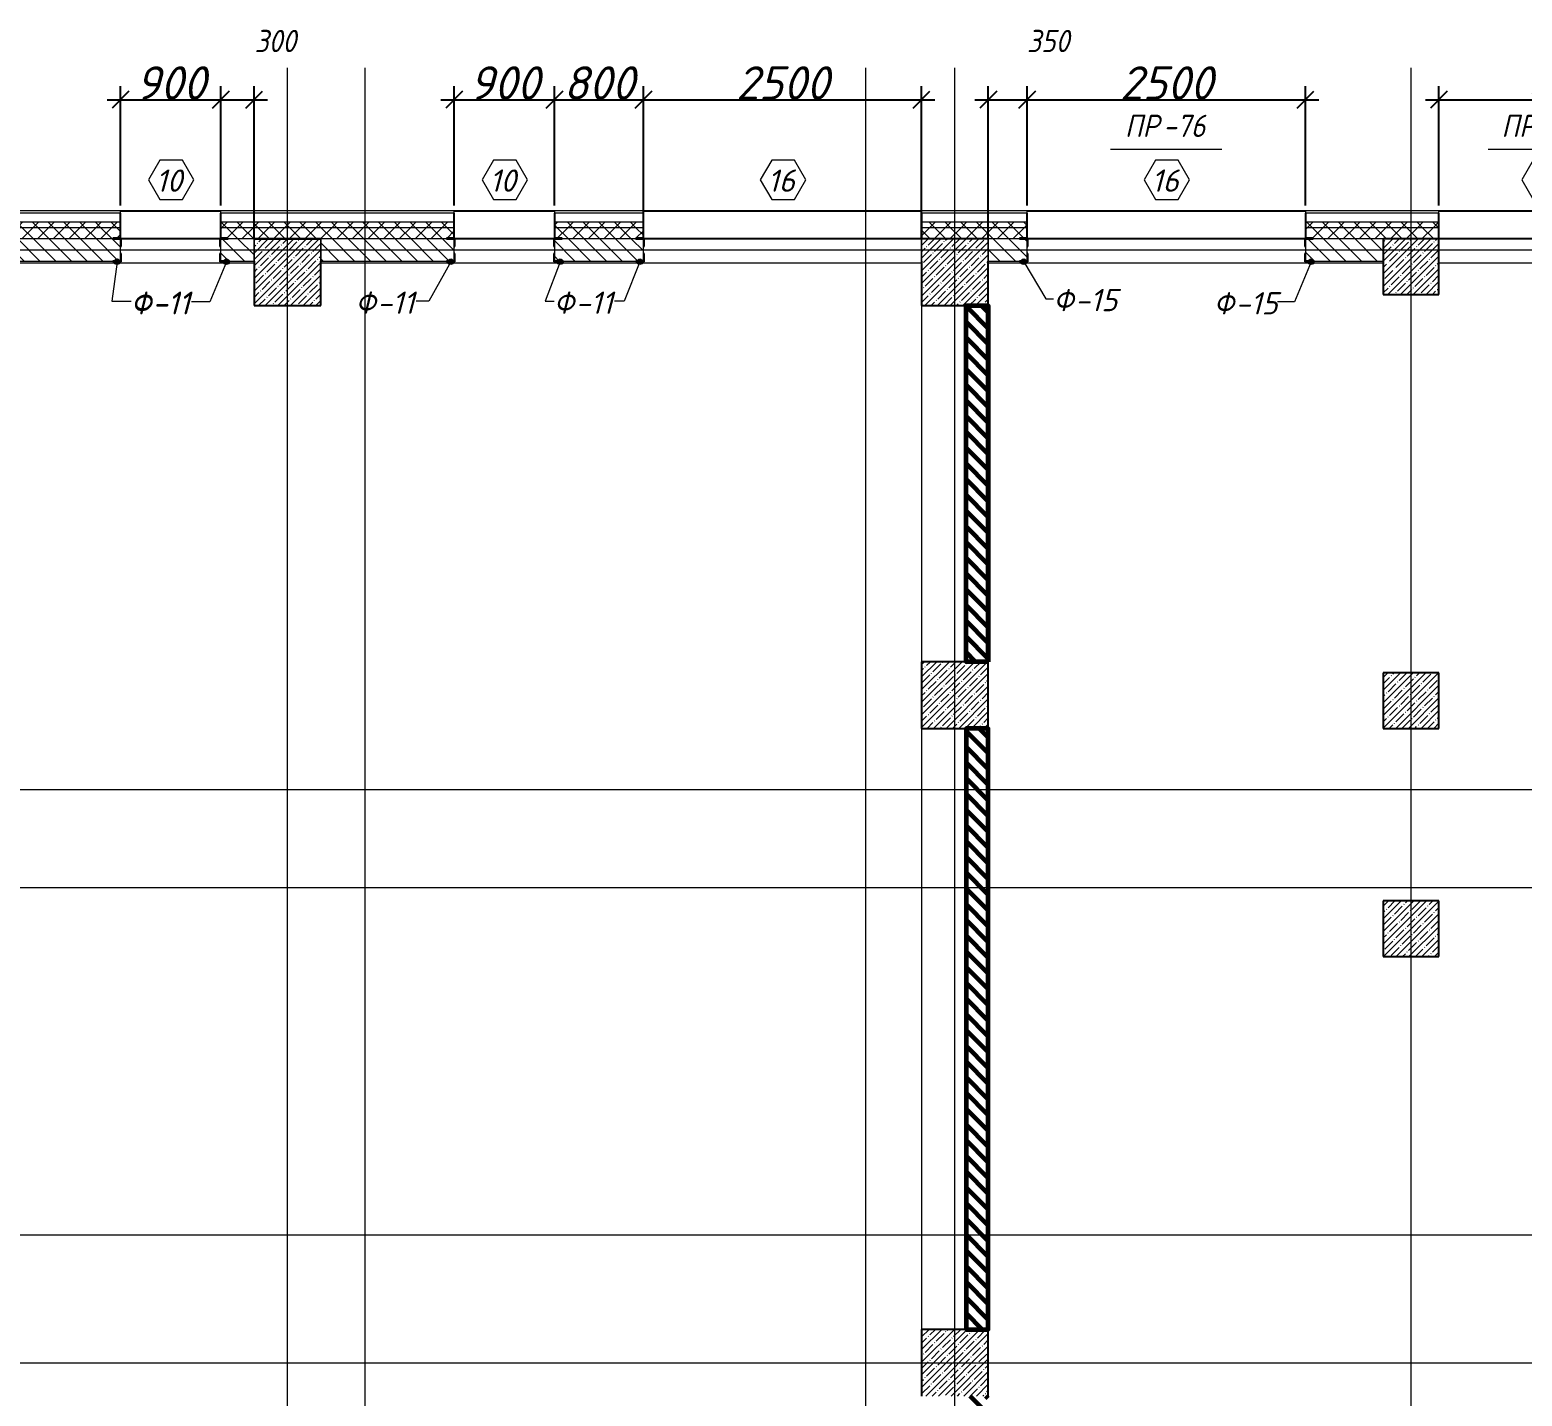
# Model space of a CAD drawing. Header units: millimetres. Extents: x 12986 to 523328, y -9759 to 30092.
# Drawn here: x 453576 to 466989, y 12831 to 25108 of the extents above; entities that cross this region are included whole.
import ezdxf

# ---------------------------------------------------------------- set-up
doc = ezdxf.new("R2010")
doc.units = ezdxf.units.MM
for name, color, linetype, lineweight in [('5) Блок ячеистый', 160, 'Continuous', 60), ('A-ANNO-DIMS', 7, 'Continuous', 9), ('A-DETL', 7, 'Continuous', 9), ('A-FLOR', 7, 'Continuous', 9), ('A-GENM-1', 7, 'Continuous', 25), ('A-GENM-IDEN', 7, 'Continuous', 9), ('A-GLAZ-IDEN', 7, 'Continuous', 9), ('A-WALL', 7, 'Continuous', 5), ('A-WALL-1', 7, 'Continuous', 25), ('A-WALL-FNSH-1', 7, 'Continuous', 9), ('A-WALL-FNSH-2', 7, 'Continuous', 5), ('A-WALL-PATT-1', 7, 'Continuous', 5), ('I-WALL', 7, 'Continuous', 5), ('S-COLS', 7, 'Continuous', 9), ('S-COLS-1', 7, 'Continuous', 5), ('S-COLS-2', 7, 'Continuous', 25), ('Оси-1', 7, 'Continuous', 20)]:
    doc.layers.add(name, color=color, linetype=linetype, lineweight=lineweight)
for name, color, linetype, lineweight, true_color in [('A-WALL-2', 7, 'Continuous', 13, 0x000000), ('A-WALL-5', 7, 'Continuous', 13, 0x008000), ('A-WALL-PATT-2', 7, 'Continuous', 5, 0xce0000)]:
    doc.layers.add(name, color=color, linetype=linetype, lineweight=lineweight, true_color=true_color)
doc.styles.add('ISOCPEUR_I_2', font='isocpeui.ttf', dxfattribs={"height": 300})
doc.styles.add('ISOCPEUR_I_3', font='isocpeui.ttf', dxfattribs={"width": 0.9, "height": 200})
doc.styles.add('ISOCPEUR_I_4', font='isocpeui.ttf', dxfattribs={"width": 0.9, "height": 300})
doc.dimstyles.new('ISO-2_0_0_9К_СРЕДНИЙ_1', dxfattribs={"dimscale": 304.8, "dimtxt": 199.196235, "dimasz": 0.492126, "dimexe": 0.393701, "dimexo": 0, "dimgap": 0, "dimtad": 1, "dimdec": 0, "dimzin": 0, "dimdsep": 46, "dimtxsty": 'ISOCPEUR_I_3', "dimblk1": 'OBLIQUE', "dimblk2": 'OBLIQUE', "dimsah": 1, "dimcen": 0.09, "dimdle": 0.393701, "dimazin": 0, "dimtfac": 1, "dimtdec": 4, "dimtix": 1, "dimtmove": 2, "dimatfit": 3, "dimfxl": 1, "dimtvp": 1, "dimtolj": 1, "dimtzin": 0, "dimarcsym": 2})
doc.dimstyles.new('ISO-2_0_0_9К_СРЕДНИЙ_2', dxfattribs={"dimscale": 304.8, "dimtxt": 199.196235, "dimasz": 0.492126, "dimexe": 0.393701, "dimexo": 0, "dimgap": 0, "dimtad": 1, "dimdec": 0, "dimzin": 0, "dimdsep": 46, "dimtxsty": 'ISOCPEUR_I_2', "dimblk1": 'OBLIQUE', "dimblk2": 'OBLIQUE', "dimsah": 1, "dimcen": 0.09, "dimdle": 0.393701, "dimazin": 0, "dimtfac": 1, "dimtdec": 4, "dimtix": 1, "dimtmove": 0, "dimatfit": 3, "dimfxl": 1, "dimtvp": 1, "dimtolj": 1, "dimtzin": 0, "dimarcsym": 2})
doc.dimstyles.new('ISO-2_0_0_9К_СРЕДНИЙ_ФОН', dxfattribs={"dimscale": 304.8, "dimtxt": 199.196235, "dimasz": 0.492126, "dimexe": 0.393701, "dimexo": 0, "dimgap": 0.164042, "dimtad": 1, "dimdec": 0, "dimdsep": 46, "dimtxsty": 'ISOCPEUR_I_3', "dimblk1": 'OBLIQUE', "dimblk2": 'OBLIQUE', "dimsah": 1, "dimcen": 0.09, "dimdle": 0.393701, "dimazin": 0, "dimtfac": 1, "dimtdec": 4, "dimtix": 1, "dimtmove": 1, "dimatfit": 3, "dimfxl": 1, "dimtvp": 1, "dimtfill": 1, "dimtolj": 1, "dimtzin": 0, "dimarcsym": 2})
pattern_1 = [(45, (395430.81, -3869.25), (-70.71068, 70.71068), []), (135, (395430.81, -3869.25), (-70.71068, -70.71068), [])]
pattern_2 = [(45, (395430.81, -3869.25), (-57.02463, 57.02463), []), (45, (395487.83, -3869.25), (-57.02463, 57.02463), [100.806, -20.161, 3.353, -16.808])]
pattern_3 = [(135, (395430.81, -3869.25), (-70.71068, -70.71068), [])]

# ---------------------------------------------------------------- blocks, each defined once
blk = doc.blocks.new('Колонна_Несущая_Прямоугольное сечение - Вн_ЖБ_500х500-V90-АР1_1_Кладочный план 3 этажа')
at = {"layer": 'S-COLS-1'}
h = blk.add_hatch(dxfattribs=at)
h.set_pattern_fill('FP_76', color=256, style=0, pattern_type=2)
h.set_pattern_definition([(45, (-70560, -22950), (-57.02463, 57.02463), []), (45, (-70502.975, -22950), (-57.02463, 57.02463), [100.806, -20.161, 3.353, -16.808])])
h.paths.add_polyline_path([(-250, -250), (250, -250), (250, 250), (-250, 250)], flags=0)
at = {"layer": 'S-COLS-2'}
for p, q in [((250, 250), (-250, 250)), ((-250, 250), (-250, -250)), ((250, -250), (250, 250)), ((-250, -250), (250, -250))]:
    blk.add_line(p, q, dxfattribs=at)
blk = doc.blocks.new('Колонна_Несущая_Прямоугольное сечение - Вн_ЖБ_500х500-V92-АР1_1_Кладочный план 3 этажа')
at = {"layer": 'S-COLS-1'}
h = blk.add_hatch(dxfattribs=at)
h.set_pattern_fill('FP_78', color=256, style=0, pattern_type=2)
h.set_pattern_definition([(45, (-70560, -26850), (-57.02463, 57.02463), []), (45, (-70502.975, -26850), (-57.02463, 57.02463), [100.806, -20.161, 3.353, -16.808])])
h.paths.add_polyline_path([(-250, -250), (250, -250), (250, 250), (-250, 250), (-250, -179)], flags=0)
at = {"layer": 'S-COLS-2'}
for p, q in [((250, 250), (-250, 250)), ((-250, 250), (-250, -250)), ((250, -250), (250, 250)), ((-250, -250), (250, -250))]:
    blk.add_line(p, q, dxfattribs=at)
blk = doc.blocks.new('Колонна_Несущая_Прямоугольное сечение - Вн_ЖБ_500х500-V101-АР1_1_Кладочный план 3 этажа')
at = {"layer": 'S-COLS-1'}
h = blk.add_hatch(dxfattribs=at)
h.set_pattern_fill('FP_87', color=256, style=0, pattern_type=2)
h.set_pattern_definition([(45, (-70560, -20900), (-57.02463, 57.02463), []), (45, (-70502.975, -20900), (-57.02463, 57.02463), [100.806, -20.161, 3.353, -16.808])])
h.paths.add_polyline_path([(-250, -250), (250, -250), (250, 250), (-250, 250)], flags=0)
at = {"layer": 'S-COLS-2'}
for p, q in [((250, 250), (-250, 250)), ((-250, 250), (-250, -250)), ((250, -250), (250, 250)), ((-250, -250), (250, -250))]:
    blk.add_line(p, q, dxfattribs=at)
blk = doc.blocks.new('Фахверк_СКБ_Уголок - Ф-11_200х2500 h-28441216-АР1_1_Кладочный план 3 этажа')
at = {"layer": 'A-GENM-1'}
for p, q in [((200, 156), (125, 156)), ((125, 156), (125, 81)), ((131, 81), (131, 150)), ((131, 150), (200, 150)), ((200, 150), (200, 156)), ((125, 81), (131, 81)), ((131, 19), (125, 19)), ((125, 19), (125, -56)), ((131, -50), (131, 19)), ((125, -56), (200, -56)), ((200, -50), (131, -50)), ((200, -56), (200, -50))]:
    blk.add_line(p, q, dxfattribs=at)
blk = doc.blocks.new('Фахверк_СКБ_Уголок - Ф-15_200х4030 h-31747211-АР1_1_Кладочный план 3 этажа')
at = {"layer": 'A-GENM-1'}
for p, q in [((200, 156), (125, 156)), ((125, 156), (125, 81)), ((131, 81), (131, 150)), ((131, 150), (200, 150)), ((200, 150), (200, 156)), ((125, 81), (131, 81)), ((131, 19), (125, 19)), ((125, 19), (125, -56)), ((131, -50), (131, 19)), ((125, -56), (200, -56)), ((200, -50), (131, -50)), ((200, -56), (200, -50))]:
    blk.add_line(p, q, dxfattribs=at)
blk = doc.blocks.new('AAR_СКБ_Марка_Окна_Перемычка и проем - Марка проема-25443838-АР1_1_Кладочный план 3 этажа')
at = {"layer": 'A-GLAZ-IDEN'}
for p, q in [((-0.97, -0.98), (-1.99, -2.75)), ((1.07, -0.98), (-0.97, -0.98)), ((2.09, -2.75), (1.07, -0.98)), ((-1.99, -2.75), (-0.97, -4.51)), ((1.07, -4.51), (2.09, -2.75)), ((-0.97, -4.51), (1.07, -4.51))]:
    blk.add_line(p, q, dxfattribs=at)
blk = doc.blocks.new('AAR_СКБ_Марка_Окна_Перемычка и проем - Марка перемычки и проема-25443834-АР1_1_Кладочный план 3 этажа')
at = {"layer": 'A-GLAZ-IDEN'}
for p, q in [((-5, 0), (5, 0)), ((-0.97, -0.98), (-1.99, -2.75)), ((1.07, -0.98), (-0.97, -0.98)), ((2.09, -2.75), (1.07, -0.98)), ((-1.99, -2.75), (-0.97, -4.51)), ((1.07, -4.51), (2.09, -2.75)), ((-0.97, -4.51), (1.07, -4.51))]:
    blk.add_line(p, q, dxfattribs=at)
blk = doc.blocks.new('_Oblique')
at = {"color": 0, "linetype": 'ByBlock', "lineweight": -2}
blk.add_line((-0.5, -0.5), (0.5, 0.5), dxfattribs=at)
blk = doc.blocks.new('*D3864')
at = {"layer": 'A-ANNO-DIMS', "color": 0, "lineweight": -2, "transparency": 16777216}
for p, q in [((466241, 23531), (466241, 24601)), ((468341, 23531), (468341, 24601)), ((466121, 24481), (468461, 24481))]:
    blk.add_line(p, q, dxfattribs=at)
at = {"layer": 'Defpoints', "color": 0, "transparency": 16777216}
for p in [(468341, 24481), (466241, 23531), (468341, 23531)]:
    blk.add_point(p, dxfattribs=at)
at = {"layer": 'A-ANNO-DIMS', "color": 0, "lineweight": -2, "transparency": 16777216, "xscale": 150, "yscale": 150, "zscale": 150, "rotation": 180}
blk.add_blockref('_Oblique', (466241, 24481), dxfattribs=at)
at = {"layer": 'A-ANNO-DIMS', "color": 0, "lineweight": -2, "transparency": 16777216, "xscale": 150, "yscale": 150, "zscale": 150}
blk.add_blockref('_Oblique', (468341, 24481), dxfattribs=at)
at = {"layer": 'A-ANNO-DIMS', "color": 0, "transparency": 16777216, "insert": (467291, 24631), "char_height": 200, "width": 560.81, "attachment_point": 5, "style": 'ISOCPEUR_I_3', "bg_fill": 3, "box_fill_scale": 1.1, "bg_fill_color": 256, "bg_fill_true_color": 13158600, "bg_fill_transparency": 0}
blk.add_mtext('\\A1;2100', dxfattribs=at)
blk = doc.blocks.new('*D3865')
at = {"layer": 'A-ANNO-DIMS', "color": 0, "lineweight": -2, "transparency": 16777216}
for p, q in [((462191, 23231), (462191, 24601)), ((462541, 23531), (462541, 24601)), ((462071, 24481), (462661, 24481))]:
    blk.add_line(p, q, dxfattribs=at)
at = {"layer": 'Defpoints', "color": 0, "transparency": 16777216}
for p in [(462541, 24481), (462541, 23531), (462191, 23231)]:
    blk.add_point(p, dxfattribs=at)
at = {"layer": 'A-ANNO-DIMS', "color": 0, "lineweight": -2, "transparency": 16777216, "xscale": 150, "yscale": 150, "zscale": 150, "rotation": 180}
blk.add_blockref('_Oblique', (462191, 24481), dxfattribs=at)
at = {"layer": 'A-ANNO-DIMS', "color": 0, "lineweight": -2, "transparency": 16777216, "xscale": 150, "yscale": 150, "zscale": 150}
blk.add_blockref('_Oblique', (462541, 24481), dxfattribs=at)
at = {"layer": 'A-ANNO-DIMS', "color": 0, "transparency": 16777216, "insert": (462538, 25108), "char_height": 200, "width": 455.09, "attachment_point": 1, "line_spacing_factor": 1.149209, "style": 'ISOCPEUR_I_3'}
blk.add_mtext('\\A1;350', dxfattribs=at)
blk = doc.blocks.new('*D3866')
at = {"layer": 'A-ANNO-DIMS', "color": 0, "lineweight": -2, "transparency": 16777216}
for p, q in [((462541, 23531), (462541, 24601)), ((465041, 23531), (465041, 24601)), ((462421, 24481), (465161, 24481))]:
    blk.add_line(p, q, dxfattribs=at)
at = {"layer": 'Defpoints', "color": 0, "transparency": 16777216}
for p in [(465041, 24481), (462541, 23531), (465041, 23531)]:
    blk.add_point(p, dxfattribs=at)
at = {"layer": 'A-ANNO-DIMS', "color": 0, "lineweight": -2, "transparency": 16777216, "xscale": 150, "yscale": 150, "zscale": 150, "rotation": 180}
blk.add_blockref('_Oblique', (462541, 24481), dxfattribs=at)
at = {"layer": 'A-ANNO-DIMS', "color": 0, "lineweight": -2, "transparency": 16777216, "xscale": 150, "yscale": 150, "zscale": 150}
blk.add_blockref('_Oblique', (465041, 24481), dxfattribs=at)
at = {"layer": 'A-ANNO-DIMS', "color": 0, "transparency": 16777216, "insert": (463791, 24631), "char_height": 300, "width": 606.78, "attachment_point": 5, "style": 'ISOCPEUR_I_2'}
blk.add_mtext('\\A1;2500', dxfattribs=at)
blk = doc.blocks.new('*D3867')
at = {"layer": 'A-ANNO-DIMS', "color": 0, "lineweight": -2, "transparency": 16777216}
for p, q in [((457391, 23531), (457391, 24601)), ((458291, 23531), (458291, 24601)), ((457271, 24481), (458411, 24481))]:
    blk.add_line(p, q, dxfattribs=at)
at = {"layer": 'Defpoints', "color": 0, "transparency": 16777216}
for p in [(458291, 24481), (457391, 23531), (458291, 23531)]:
    blk.add_point(p, dxfattribs=at)
at = {"layer": 'A-ANNO-DIMS', "color": 0, "lineweight": -2, "transparency": 16777216, "xscale": 150, "yscale": 150, "zscale": 150, "rotation": 180}
blk.add_blockref('_Oblique', (457391, 24481), dxfattribs=at)
at = {"layer": 'A-ANNO-DIMS', "color": 0, "lineweight": -2, "transparency": 16777216, "xscale": 150, "yscale": 150, "zscale": 150}
blk.add_blockref('_Oblique', (458291, 24481), dxfattribs=at)
at = {"layer": 'A-ANNO-DIMS', "color": 0, "transparency": 16777216, "insert": (457841, 24631), "char_height": 300, "width": 455.09, "attachment_point": 5, "style": 'ISOCPEUR_I_2'}
blk.add_mtext('\\A1;900', dxfattribs=at)
blk = doc.blocks.new('*D3868')
at = {"layer": 'A-ANNO-DIMS', "color": 0, "lineweight": -2, "transparency": 16777216}
for p, q in [((458291, 23531), (458291, 24601)), ((459091, 23231), (459091, 24601)), ((458171, 24481), (459211, 24481))]:
    blk.add_line(p, q, dxfattribs=at)
at = {"layer": 'Defpoints', "color": 0, "transparency": 16777216}
for p in [(459091, 24481), (458291, 23531), (459091, 23231)]:
    blk.add_point(p, dxfattribs=at)
at = {"layer": 'A-ANNO-DIMS', "color": 0, "lineweight": -2, "transparency": 16777216, "xscale": 150, "yscale": 150, "zscale": 150, "rotation": 180}
blk.add_blockref('_Oblique', (458291, 24481), dxfattribs=at)
at = {"layer": 'A-ANNO-DIMS', "color": 0, "lineweight": -2, "transparency": 16777216, "xscale": 150, "yscale": 150, "zscale": 150}
blk.add_blockref('_Oblique', (459091, 24481), dxfattribs=at)
at = {"layer": 'A-ANNO-DIMS', "color": 0, "transparency": 16777216, "insert": (458691, 24631), "char_height": 300, "width": 455.09, "attachment_point": 5, "style": 'ISOCPEUR_I_2'}
blk.add_mtext('\\A1;800', dxfattribs=at)
blk = doc.blocks.new('*D3869')
at = {"layer": 'A-ANNO-DIMS', "color": 0, "lineweight": -2, "transparency": 16777216}
for p, q in [((459091, 23231), (459091, 24601)), ((461591, 23231), (461591, 24601)), ((458971, 24481), (461711, 24481))]:
    blk.add_line(p, q, dxfattribs=at)
at = {"layer": 'Defpoints', "color": 0, "transparency": 16777216}
for p in [(461591, 24481), (459091, 23231), (461591, 23231)]:
    blk.add_point(p, dxfattribs=at)
at = {"layer": 'A-ANNO-DIMS', "color": 0, "lineweight": -2, "transparency": 16777216, "xscale": 150, "yscale": 150, "zscale": 150, "rotation": 180}
blk.add_blockref('_Oblique', (459091, 24481), dxfattribs=at)
at = {"layer": 'A-ANNO-DIMS', "color": 0, "lineweight": -2, "transparency": 16777216, "xscale": 150, "yscale": 150, "zscale": 150}
blk.add_blockref('_Oblique', (461591, 24481), dxfattribs=at)
at = {"layer": 'A-ANNO-DIMS', "color": 0, "transparency": 16777216, "insert": (460341, 24631), "char_height": 300, "width": 606.78, "attachment_point": 5, "style": 'ISOCPEUR_I_2'}
blk.add_mtext('\\A1;2500', dxfattribs=at)
blk = doc.blocks.new('*D3870')
at = {"layer": 'A-ANNO-DIMS', "color": 0, "lineweight": -2, "transparency": 16777216}
for p, q in [((454391, 23531), (454391, 24601)), ((455291, 23531), (455291, 24601)), ((454271, 24481), (455411, 24481))]:
    blk.add_line(p, q, dxfattribs=at)
at = {"layer": 'Defpoints', "color": 0, "transparency": 16777216}
for p in [(455291, 24481), (454391, 23531), (455291, 23531)]:
    blk.add_point(p, dxfattribs=at)
at = {"layer": 'A-ANNO-DIMS', "color": 0, "lineweight": -2, "transparency": 16777216, "xscale": 150, "yscale": 150, "zscale": 150, "rotation": 180}
blk.add_blockref('_Oblique', (454391, 24481), dxfattribs=at)
at = {"layer": 'A-ANNO-DIMS', "color": 0, "lineweight": -2, "transparency": 16777216, "xscale": 150, "yscale": 150, "zscale": 150}
blk.add_blockref('_Oblique', (455291, 24481), dxfattribs=at)
at = {"layer": 'A-ANNO-DIMS', "color": 0, "transparency": 16777216, "insert": (454841, 24631), "char_height": 300, "width": 455.09, "attachment_point": 5, "style": 'ISOCPEUR_I_2'}
blk.add_mtext('\\A1;900', dxfattribs=at)
blk = doc.blocks.new('*D3871')
at = {"layer": 'A-ANNO-DIMS', "color": 0, "lineweight": -2, "transparency": 16777216}
for p, q in [((455291, 23531), (455291, 24601)), ((455591, 23231), (455591, 24601)), ((455171, 24481), (455711, 24481))]:
    blk.add_line(p, q, dxfattribs=at)
at = {"layer": 'Defpoints', "color": 0, "transparency": 16777216}
for p in [(455591, 24481), (455291, 23531), (455591, 23231)]:
    blk.add_point(p, dxfattribs=at)
at = {"layer": 'A-ANNO-DIMS', "color": 0, "lineweight": -2, "transparency": 16777216, "xscale": 150, "yscale": 150, "zscale": 150, "rotation": 180}
blk.add_blockref('_Oblique', (455291, 24481), dxfattribs=at)
at = {"layer": 'A-ANNO-DIMS', "color": 0, "lineweight": -2, "transparency": 16777216, "xscale": 150, "yscale": 150, "zscale": 150}
blk.add_blockref('_Oblique', (455591, 24481), dxfattribs=at)
at = {"layer": 'A-ANNO-DIMS', "color": 0, "transparency": 16777216, "insert": (455595, 25108), "char_height": 200, "width": 455.09, "attachment_point": 1, "line_spacing_factor": 1.149209, "style": 'ISOCPEUR_I_3'}
blk.add_mtext('\\A1;300', dxfattribs=at)

msp = doc.modelspace()

# ---------------------------------------------------------------- hatches: boundary and pattern name
at = {"layer": '5) Блок ячеистый'}
h = msp.add_hatch(dxfattribs=at)
h.set_pattern_fill('FP_1', color=256, style=0, pattern_type=2)
h.set_pattern_definition(pattern_3)
h.paths.add_polyline_path([(462062.03595, 8430.74629), (462190.80855, 8430.74629), (462190.80855, 12830.74635), (461990.80855, 12830.74635), (461990.80855, 8430.74629)], flags=0)
h.paths.add_polyline_path([(462190.80855, 13430.74635), (462190.80855, 18830.74632), (461990.80855, 18830.74632), (461990.80855, 13430.74635)], flags=0)
h.paths.add_polyline_path([(462190.80855, 19430.74632), (462190.80855, 22630.74629), (461990.80855, 22630.74629), (461990.80855, 19430.74632)], flags=0)
at = {"layer": 'A-GENM-IDEN'}
h = msp.add_hatch(color=256, dxfattribs=at)
edge = h.paths.add_edge_path(flags=0)
edge.add_arc((454359.09209, 23024.74629), 25, 0, 360)
h = msp.add_hatch(color=256, dxfattribs=at)
edge = h.paths.add_edge_path(flags=0)
edge.add_arc((455342.92542, 23024.74629), 25, 0, 360)
h = msp.add_hatch(color=256, dxfattribs=at)
edge = h.paths.add_edge_path(flags=0)
edge.add_arc((457359.09206, 23024.74629), 25, 0, 360)
h = msp.add_hatch(color=256, dxfattribs=at)
edge = h.paths.add_edge_path(flags=0)
edge.add_arc((458342.92539, 23024.74629), 25, 0, 360)
h = msp.add_hatch(color=256, dxfattribs=at)
edge = h.paths.add_edge_path(flags=0)
edge.add_arc((459059.09204, 23024.74629), 25, 0, 360)
h = msp.add_hatch(color=256, dxfattribs=at)
edge = h.paths.add_edge_path(flags=0)
edge.add_arc((462509.09204, 23024.74629), 25, 0, 360)
h = msp.add_hatch(color=256, dxfattribs=at)
edge = h.paths.add_edge_path(flags=0)
edge.add_arc((465092.92537, 23024.74629), 25, 0, 360)
at = {"layer": 'A-WALL-PATT-1'}
h = msp.add_hatch(dxfattribs=at)
h.set_pattern_fill('FP_1', color=256, style=0, pattern_type=2)
h.set_pattern_definition(pattern_3)
h.paths.add_polyline_path([(461590.59204, 23030.74629), (461590.80855, 23030.74629), (461590.59204, 23230.74629)], flags=0)
h.paths.add_polyline_path([(454390.59209, 23030.74629), (454390.59209, 23230.74629), (453290.59209, 23230.74629), (453290.59209, 23030.74629), (454321.59209, 23030.74629)], flags=0)
h.paths.add_polyline_path([(459090.59204, 23030.74629), (459090.59204, 23230.74629), (458290.59206, 23230.74629), (458290.59206, 23030.74629), (459021.59204, 23030.74629)], flags=0)
h.paths.add_polyline_path([(455290.59209, 23030.74629), (455590.80855, 23030.74629), (455590.80855, 23230.74629), (455290.59209, 23230.74629), (455290.59209, 23099.74629)], flags=0)
h.paths.add_polyline_path([(456190.80855, 23030.74629), (457390.59206, 23030.74629), (457390.59206, 23230.74629), (456190.80855, 23230.74629)], flags=0)
h.paths.add_polyline_path([(446121.59209, 23030.74629), (446190.59209, 23030.74629), (446190.59209, 23230.74629), (445090.87868, 23230.74629), (445090.87868, 23030.74629), (445815.83404, 23030.74629)], flags=0)
h.paths.add_polyline_path([(449590.80855, 23030.74629), (449590.80855, 23230.74629), (448690.59209, 23230.74629), (448690.59209, 23030.74629), (448759.59209, 23030.74629)], flags=0)
h.paths.add_polyline_path([(443159.59204, 23030.74629), (443590.80855, 23030.74629), (443590.80855, 23230.74629), (443090.59204, 23230.74629), (443090.59204, 23030.74629), (443108.13373, 23030.74629)], flags=0)
h.paths.add_polyline_path([(439921.59204, 23030.74629), (439990.59204, 23030.74629), (439990.59204, 23230.74629), (438190.80855, 23230.74629), (438190.80855, 23030.74629)], flags=0)
h = msp.add_hatch(dxfattribs=at)
h.set_pattern_fill('FP_1', color=256, style=0, pattern_type=2)
h.set_pattern_definition(pattern_3)
h.paths.add_polyline_path([(465109.59204, 23030.74629), (465740.80855, 23030.74629), (465740.80855, 23230.74629), (465040.59204, 23230.74629), (465040.59204, 23030.74629)], flags=0)
h.paths.add_polyline_path([(462540.59204, 23030.74629), (462540.59204, 23230.74629), (462190.80855, 23230.74629), (462190.80855, 23030.74629), (462471.59204, 23030.74629)], flags=0)
at = {"layer": 'A-WALL-PATT-2'}
h = msp.add_hatch(dxfattribs=at)
h.set_pattern_fill('FP_2', color=256, style=0, pattern_type=2)
h.set_pattern_definition(pattern_1)
h.paths.add_polyline_path([(488590.80855, 23330.74629), (488640.80855, 23330.74629), (488640.80855, 23380.74629), (475780.59204, 23380.74629), (475780.59204, 23330.74629), (486431.3388, 23330.74629)], flags=0)
h.paths.add_polyline_path([(472680.59204, 23330.74629), (472680.59204, 23380.74629), (471780.59207, 23380.74629), (471780.59207, 23330.74629)], flags=0)
h.paths.add_polyline_path([(469680.59207, 23330.74629), (469680.59207, 23380.74629), (468340.59204, 23380.74629), (468340.59204, 23330.74629)], flags=0)
h.paths.add_polyline_path([(465040.59204, 23330.74629), (466240.59204, 23330.74629), (466240.59204, 23380.74629), (465040.59204, 23380.74629)], flags=0)
h.paths.add_polyline_path([(461590.59204, 23330.74629), (462540.59204, 23330.74629), (462540.59204, 23380.74629), (461590.59204, 23380.74629)], flags=0)
h.paths.add_polyline_path([(454390.59209, 23330.74629), (454390.59209, 23380.74629), (453290.59209, 23380.74629), (453290.59209, 23330.74629), (453938.93499, 23330.74629)], flags=0)
h.paths.add_polyline_path([(459090.59204, 23330.74629), (459090.59204, 23380.74629), (458290.59206, 23380.74629), (458290.59206, 23330.74629)], flags=0)
h.paths.add_polyline_path([(457390.59206, 23330.74629), (457390.59206, 23380.74629), (455290.59209, 23380.74629), (455290.59209, 23330.74629), (456646.63531, 23330.74629)], flags=0)
h.paths.add_polyline_path([(446190.59209, 23330.74629), (446190.59209, 23380.74629), (445090.87868, 23380.74629), (445090.87868, 23330.74629), (445815.83404, 23330.74629)], flags=0)
h.paths.add_polyline_path([(448690.59209, 23330.74629), (450190.59209, 23330.74629), (450190.59209, 23380.74629), (448690.59209, 23380.74629)], flags=0)
h.paths.add_polyline_path([(444190.87868, 23330.74629), (444190.87868, 23380.74629), (443090.59204, 23380.74629), (443090.59204, 23330.74629), (443108.13373, 23330.74629)], flags=0)
h.paths.add_polyline_path([(437692.73309, 23330.74629), (439990.59204, 23330.74629), (439990.59204, 23380.74629), (437490.8085, 23380.74629), (437490.8085, 23330.74629), (437590.8085, 23330.74629)], flags=0)
h = msp.add_hatch(dxfattribs=at)
h.set_pattern_fill('FP_2', color=256, style=0, pattern_type=2)
h.set_pattern_definition(pattern_1)
h.paths.add_polyline_path([(488590.80855, 23230.74629), (488590.80855, 23330.74629), (475780.59204, 23330.74629), (475781.11378, 23236.74629), (475849.59204, 23236.74629), (475849.59204, 23230.74629), (488490.80855, 23230.74629)], flags=0)
h.paths.add_polyline_path([(468970.80855, 23230.74629), (469611.59207, 23230.74629), (469611.59207, 23236.74629), (469680.59207, 23236.74629), (469680.59207, 23330.74629), (468340.59204, 23330.74629), (468341.11378, 23236.74629), (468409.59204, 23235.89554), (468409.59204, 23230.74629)], flags=0)
h.paths.add_polyline_path([(472680.59204, 23230.74629), (472680.59204, 23330.74629), (471780.59207, 23330.74629), (471781.11381, 23236.74629), (471849.59207, 23236.74629), (471849.59207, 23230.74629), (472180.80855, 23230.74629)], flags=0)
h.paths.add_polyline_path([(458359.59206, 23230.74629), (459021.59204, 23230.74629), (459021.59204, 23236.74629), (459090.59204, 23236.74629), (459090.59204, 23330.74629), (458290.59206, 23330.74629), (458291.1138, 23236.74629), (458359.59206, 23236.74629)], flags=0)
h.paths.add_polyline_path([(466240.59204, 23230.74629), (466240.59204, 23330.74629), (465040.59204, 23330.74629), (465041.11378, 23236.74629), (465109.59204, 23236.74629), (465109.59204, 23230.74629), (465740.80855, 23230.74629)], flags=0)
h.paths.add_polyline_path([(461590.59204, 23230.74629), (462471.59204, 23230.74629), (462471.59204, 23236.74629), (462540.59204, 23236.74629), (462540.59204, 23330.74629), (461590.59204, 23330.74629)], flags=0)
h.paths.add_polyline_path([(453359.59209, 23230.74629), (454321.59209, 23230.74629), (454321.59209, 23236.74629), (454390.59209, 23236.74629), (454390.59209, 23330.74629), (453290.59209, 23330.74629), (453291.11383, 23236.74629), (453359.59209, 23236.74629)], flags=0)
h.paths.add_polyline_path([(455359.59209, 23230.74629), (457321.59206, 23230.74629), (457321.59206, 23236.74629), (457390.59206, 23236.74629), (457390.59206, 23330.74629), (455290.59209, 23330.74629), (455291.11383, 23236.74629), (455359.59209, 23236.74629), (455359.59209, 23234.032)], flags=0)
h.paths.add_polyline_path([(450190.59209, 23230.74629), (450190.59209, 23330.74629), (448690.59209, 23330.74629), (448691.11383, 23236.74629), (448759.59209, 23236.74629), (448759.59209, 23230.74629)], flags=0)
h.paths.add_polyline_path([(446121.59209, 23230.74629), (446121.59209, 23236.74629), (446190.59209, 23236.74629), (446190.59209, 23330.74629), (445090.87868, 23330.74629), (445091.40042, 23236.74629), (445159.87868, 23236.74629), (445159.87868, 23230.74629), (445815.83404, 23230.74629)], flags=0)
h.paths.add_polyline_path([(444190.87868, 23230.74629), (444190.87868, 23330.74629), (443090.59204, 23330.74629), (443090.59204, 23236.74629), (443159.59204, 23236.74629), (443159.59204, 23230.74629)], flags=0)
h.paths.add_polyline_path([(437692.73309, 23230.74629), (439921.59204, 23230.74629), (439921.59204, 23236.74629), (439990.59204, 23236.74629), (439990.59204, 23330.74629), (437590.80855, 23330.74629), (437590.80932, 23230.74632)], flags=0)
at = {"layer": 'S-COLS-1'}
h = msp.add_hatch(dxfattribs=at)
h.set_pattern_fill('FP_4', color=256, style=0, pattern_type=2)
h.set_pattern_definition(pattern_2)
h.paths.add_polyline_path([(455590.80855, 22630.74634), (456190.80855, 22630.74634), (456190.80855, 23230.74634), (455590.80855, 23230.74634), (455590.80855, 22802.14988)], flags=0)
h = msp.add_hatch(dxfattribs=at)
h.set_pattern_fill('FP_4', color=256, style=0, pattern_type=2)
h.set_pattern_definition(pattern_2)
h.paths.add_polyline_path([(462190.80855, 22630.74629), (462190.80855, 23230.74629), (461590.80855, 23230.74629), (461590.80855, 22630.74629), (461990.80855, 22630.74629)], flags=0)
h = msp.add_hatch(dxfattribs=at)
h.set_pattern_fill('FP_4', color=256, style=0, pattern_type=2)
h.set_pattern_definition(pattern_2)
h.paths.add_polyline_path([(461590.80855, 18830.74632), (462190.80855, 18830.74632), (462190.80855, 19430.74632), (461590.80855, 19430.74632)], flags=0)
h = msp.add_hatch(dxfattribs=at)
h.set_pattern_fill('FP_4', color=256, style=0, pattern_type=2)
h.set_pattern_definition(pattern_2)
h.paths.add_polyline_path([(461990.80855, 12830.74635), (462190.80855, 12830.74635), (462190.80855, 13430.74635), (461590.80855, 13430.74635), (461590.80855, 12830.74635)], flags=0)

# ---------------------------------------------------------------- linework, layer by layer
at = {"layer": '5) Блок ячеистый'}
for p, q in [((462190.80855, 19430.74632), (462190.80855, 22630.74629)), ((462190.80855, 13430.74635), (462190.80855, 18830.74632))]:
    msp.add_line(p, q, dxfattribs=at)
for points in [[(462190.80855, 19430.74632), (461990.80855, 19430.74632), (461990.80855, 22630.74629), (462190.80855, 22630.74629)], [(461990.80855, 13430.74635), (462190.80855, 13430.74635), (462190.80855, 18830.74632), (461990.80855, 18830.74632)]]:
    msp.add_lwpolyline(points, close=True, dxfattribs=at)
at = {"layer": 'A-DETL'}
for p, q in [((454390.59209, 23380.74629), (453290.59209, 23380.74629)), ((457390.59206, 23380.74629), (455290.59209, 23380.74629)), ((459090.59204, 23380.74629), (458290.59206, 23380.74629)), ((462540.59204, 23380.74629), (461590.59204, 23380.74629)), ((466240.59204, 23380.74629), (465040.59204, 23380.74629))]:
    msp.add_line(p, q, dxfattribs=at)
at = {"layer": 'A-FLOR'}
for p, q in [((461590.80855, 22630.74629), (461590.80855, 19430.74632)), ((461590.80855, 18830.74632), (461590.80855, 13430.74635))]:
    msp.add_line(p, q, dxfattribs=at)
at = {"layer": 'A-GENM-IDEN'}
for p, q in [((454359.09209, 23024.74629), (454312.15949, 22669.03489)), ((455342.92542, 23024.74629), (455192.80244, 22663.6795)), ((457359.09206, 23024.74629), (457163.30855, 22669.03489)), ((458342.92539, 23024.74629), (458208.99081, 22669.03489)), ((459059.09204, 23024.74629), (458916.84296, 22669.03489)), ((462509.09204, 23024.74629), (462709.14178, 22692.3192)), ((465092.92537, 23024.74629), (464942.80239, 22663.6795)), ((462709.14178, 22692.3192), (462778.08342, 22692.3192)), ((454312.15949, 22669.03489), (454486.94007, 22669.03489)), ((455192.80244, 22663.6795), (455029.17456, 22663.6795)), ((457163.30855, 22669.03489), (457046.9368, 22669.03489)), ((458208.99081, 22669.03489), (458288.09986, 22669.03489)), ((458916.84296, 22669.03489), (458830.33434, 22669.03489)), ((464942.80239, 22663.6795), (464790.74486, 22663.6795))]:
    msp.add_line(p, q, dxfattribs=at)
for centre in [(454359.09209, 23024.74629), (455342.92542, 23024.74629), (457359.09206, 23024.74629), (458342.92539, 23024.74629), (459059.09204, 23024.74629), (462509.09204, 23024.74629), (465092.92537, 23024.74629)]:
    msp.add_circle(centre, 25, dxfattribs=at)
at = {"layer": 'A-WALL'}
for p, q in [((454390.59209, 23460.74629), (453290.59209, 23460.74629)), ((457390.59206, 23460.74629), (455290.59209, 23460.74629)), ((459090.59204, 23460.74629), (458290.59206, 23460.74629)), ((462540.59204, 23460.74629), (461590.59204, 23460.74629)), ((466240.59204, 23460.74629), (465040.59204, 23460.74629)), ((454390.59209, 23330.74629), (453290.59209, 23330.74629)), ((457390.59206, 23330.74629), (455290.59209, 23330.74629)), ((459090.59204, 23330.74629), (458290.59206, 23330.74629)), ((462540.59204, 23330.74629), (461590.59204, 23330.74629)), ((466240.59204, 23330.74629), (465040.59204, 23330.74629))]:
    msp.add_line(p, q, dxfattribs=at)
at = {"layer": 'A-WALL-1'}
for p, q in [((454390.59209, 23480.74629), (455290.59209, 23480.74629)), ((457390.59206, 23480.74629), (458290.59206, 23480.74629)), ((459090.59204, 23480.74629), (461590.59204, 23480.74629)), ((462540.59204, 23480.74629), (465040.59204, 23480.74629)), ((466240.59204, 23480.74629), (468340.59204, 23480.74629)), ((454390.59209, 23236.74629), (454390.59209, 23460.74629)), ((455290.59209, 23460.74629), (455290.59209, 23236.74629)), ((457390.59206, 23236.74629), (457390.59206, 23460.74629)), ((458290.59206, 23460.74629), (458290.59206, 23236.74629)), ((459090.59204, 23236.74629), (459090.59204, 23460.74629)), ((461590.59204, 23460.74629), (461590.59204, 23230.74629)), ((462540.59204, 23236.74629), (462540.59204, 23460.74629)), ((465040.59204, 23460.74629), (465040.59204, 23236.74629)), ((466240.59204, 23230.74629), (466240.59204, 23460.74629)), ((455284.59209, 23230.74629), (454396.59209, 23230.74629)), ((455590.80855, 23230.74629), (456190.80855, 23230.74629)), ((458284.59206, 23230.74629), (457396.59206, 23230.74629)), ((462190.80855, 23230.74629), (459096.59204, 23230.74629)), ((465034.59204, 23230.74629), (462546.59204, 23230.74629)), ((468334.59204, 23230.74629), (466240.80855, 23230.74629))]:
    msp.add_line(p, q, dxfattribs=at)
at = {"layer": 'A-WALL-2'}
for p, q in [((454321.59209, 23230.74629), (453359.59209, 23230.74629)), ((455590.80855, 23230.74629), (455359.59209, 23230.74629)), ((457321.59206, 23230.74629), (456190.80855, 23230.74629)), ((459021.59204, 23230.74629), (458359.59206, 23230.74629)), ((461590.80855, 23230.74629), (461590.59204, 23230.74629)), ((461590.59204, 23230.74629), (461590.59204, 23030.74629)), ((462471.59204, 23230.74629), (462190.80855, 23230.74629)), ((465740.80855, 23230.74629), (465109.59204, 23230.74629)), ((454390.59209, 23099.74629), (454390.59209, 23161.74629)), ((455290.59209, 23161.74629), (455290.59209, 23099.74629)), ((457390.59206, 23099.74629), (457390.59206, 23161.74629)), ((458290.59206, 23161.74629), (458290.59206, 23099.74629)), ((459090.59204, 23099.74629), (459090.59204, 23161.74629)), ((462540.59204, 23099.74629), (462540.59204, 23161.74629)), ((465040.59204, 23161.74629), (465040.59204, 23099.74629)), ((453359.59209, 23030.74629), (454321.59209, 23030.74629)), ((455359.59209, 23030.74629), (455590.80855, 23030.74629)), ((456190.80855, 23030.74629), (457321.59206, 23030.74629)), ((458359.59206, 23030.74629), (459021.59204, 23030.74629)), ((461590.59204, 23030.74629), (461590.80855, 23030.74629)), ((462190.80855, 23030.74629), (462471.59204, 23030.74629)), ((465109.59204, 23030.74629), (465740.80855, 23030.74629))]:
    msp.add_line(p, q, dxfattribs=at)
at = {"layer": 'A-WALL-5'}
for p, q in [((455590.80855, 23030.74629), (455590.80855, 23230.74629)), ((456190.80855, 23230.74629), (456190.80855, 23030.74629)), ((461590.80855, 23030.74629), (461590.80855, 23230.74629)), ((462190.80855, 23230.74629), (462190.80855, 23030.74629)), ((462190.80855, 22630.74629), (461990.80855, 22630.74629)), ((461990.80855, 19430.74632), (462190.80855, 19430.74632)), ((462190.80855, 18830.74632), (461990.80855, 18830.74632)), ((461990.80855, 13430.74635), (462190.80855, 13430.74635))]:
    msp.add_line(p, q, dxfattribs=at)
at = {"layer": 'A-WALL-FNSH-1'}
for p, q in [((454390.59209, 23480.74629), (453290.59209, 23480.74629)), ((454390.59209, 23460.74629), (454390.59209, 23480.74629)), ((457390.59206, 23480.74629), (455290.59209, 23480.74629)), ((455290.59209, 23480.74629), (455290.59209, 23460.74629)), ((457390.59206, 23460.74629), (457390.59206, 23480.74629)), ((459090.59204, 23480.74629), (458290.59206, 23480.74629)), ((458290.59206, 23480.74629), (458290.59206, 23460.74629)), ((459090.59204, 23460.74629), (459090.59204, 23480.74629)), ((462540.59204, 23480.74629), (461590.59204, 23480.74629)), ((461590.59204, 23480.74629), (461590.59204, 23460.74629)), ((462540.59204, 23460.74629), (462540.59204, 23480.74629)), ((466240.59204, 23480.74629), (465040.59204, 23480.74629)), ((465040.59204, 23480.74629), (465040.59204, 23460.74629)), ((466240.59204, 23460.74629), (466240.59204, 23480.74629))]:
    msp.add_line(p, q, dxfattribs=at)
at = {"layer": 'A-WALL-FNSH-2'}
for p, q in [((461990.80855, 22630.74629), (461990.80855, 19430.74632)), ((461990.80855, 18830.74632), (461990.80855, 13430.74635))]:
    msp.add_line(p, q, dxfattribs=at)
at = {"layer": 'I-WALL'}
for p, q in [((454396.59209, 23230.74635), (455284.59209, 23230.74635)), ((457396.59206, 23230.74635), (458284.59206, 23230.74635)), ((459096.59204, 23230.74635), (461590.59204, 23230.74635)), ((462546.59204, 23230.74632), (465034.59204, 23230.74632)), ((466240.80855, 23230.74632), (468334.59204, 23230.74632)), ((455590.80855, 23010.74635), (450190.80855, 23010.74635)), ((461590.80855, 23010.74635), (456190.80855, 23010.74635)), ((465740.80855, 23010.74632), (462190.80855, 23010.74632)), ((468970.80855, 23010.74632), (466240.80855, 23010.74632))]:
    msp.add_line(p, q, dxfattribs=at)
at = {"layer": 'S-COLS'}
for p, q in [((455590.80855, 23230.74634), (455590.80855, 23030.74629)), ((456190.80855, 23030.74629), (456190.80855, 23230.74634)), ((461590.80855, 23230.74629), (461590.80855, 23030.74629)), ((462190.80855, 23030.74629), (462190.80855, 23230.74629)), ((461990.80855, 22630.74629), (462190.80855, 22630.74629)), ((462190.80855, 19430.74632), (461990.80855, 19430.74632)), ((461990.80855, 18830.74632), (462190.80855, 18830.74632)), ((462190.80855, 13430.74635), (461990.80855, 13430.74635))]:
    msp.add_line(p, q, dxfattribs=at)
at = {"layer": 'S-COLS-2'}
for p, q in [((456190.80855, 23230.74634), (455590.80855, 23230.74634)), ((462190.80855, 23230.74629), (461590.80855, 23230.74629)), ((455590.80855, 23030.74629), (455590.80855, 22630.74634)), ((456190.80855, 22630.74634), (456190.80855, 23030.74629)), ((461590.80855, 23030.74629), (461590.80855, 22630.74629)), ((462190.80855, 22630.74629), (462190.80855, 23030.74629)), ((455590.80855, 22630.74634), (456190.80855, 22630.74634)), ((461590.80855, 22630.74629), (461990.80855, 22630.74629)), ((461990.80855, 19430.74632), (461590.80855, 19430.74632)), ((461590.80855, 19430.74632), (461590.80855, 18830.74632)), ((462190.80855, 18830.74632), (462190.80855, 19430.74632)), ((461590.80855, 18830.74632), (461990.80855, 18830.74632)), ((461990.80855, 13430.74635), (461590.80855, 13430.74635)), ((461590.80855, 13430.74635), (461590.80855, 12830.74635)), ((462190.80855, 12830.74635), (462190.80855, 13430.74635))]:
    msp.add_line(p, q, dxfattribs=at)
at = {"layer": 'Оси-1'}
for p, q in [((455890.80852, -8019.25359), (455890.80852, 24767.68957)), ((456590.80852, -8019.25359), (456590.80852, 24767.68957)), ((461090.80852, -8019.25359), (461090.80852, 24767.68957)), ((461890.80852, -8019.25359), (461890.80852, 24767.68957)), ((465990.80852, -8019.25359), (465990.80852, 24767.68957)), ((389220.80855, 23130.74623), (521382.43658, 23130.74623)), ((389220.80855, 18280.74648), (521382.43658, 18280.74648)), ((389220.80855, 17400.74641), (521382.43658, 17400.74641)), ((389220.80855, 14280.74648), (521382.43658, 14280.74648)), ((389220.80855, 13130.74648), (521382.43658, 13130.74648))]:
    msp.add_line(p, q, dxfattribs=at)

# ---------------------------------------------------------------- block references
at = {"layer": 'A-GENM-1', "rotation": 180}
for name, p in [('Фахверк_СКБ_Уголок - Ф-11_200х2500 h-28441216-АР1_1_Кладочный план 3 этажа', (454521.59209, 23180.74629)), ('Фахверк_СКБ_Уголок - Ф-11_200х2500 h-28441216-АР1_1_Кладочный план 3 этажа', (457521.59206, 23180.74629)), ('Фахверк_СКБ_Уголок - Ф-11_200х2500 h-28441216-АР1_1_Кладочный план 3 этажа', (459221.59204, 23180.74629)), ('Фахверк_СКБ_Уголок - Ф-15_200х4030 h-31747211-АР1_1_Кладочный план 3 этажа', (462671.59204, 23180.74629))]:
    msp.add_blockref(name, p, dxfattribs=at)
at = {"layer": 'A-GENM-1'}
for name, p in [('Фахверк_СКБ_Уголок - Ф-11_200х2500 h-28441216-АР1_1_Кладочный план 3 этажа', (455159.59209, 23080.74629)), ('Фахверк_СКБ_Уголок - Ф-11_200х2500 h-28441216-АР1_1_Кладочный план 3 этажа', (458159.59206, 23080.74629)), ('Фахверк_СКБ_Уголок - Ф-15_200х4030 h-31747211-АР1_1_Кладочный план 3 этажа', (464909.59204, 23080.74629))]:
    msp.add_blockref(name, p, dxfattribs=at)
at = {"layer": 'A-GLAZ-IDEN', "xscale": 99.99999999999993, "yscale": 99.99999999999993, "zscale": 99.99999999999993}
for name, p in [('AAR_СКБ_Марка_Окна_Перемычка и проем - Марка перемычки и проема-25443834-АР1_1_Кладочный план 3 этажа', (463790.59204, 24036.33456)), ('AAR_СКБ_Марка_Окна_Перемычка и проем - Марка перемычки и проема-25443834-АР1_1_Кладочный план 3 этажа', (467184.44732, 24036.33456)), ('AAR_СКБ_Марка_Окна_Перемычка и проем - Марка проема-25443838-АР1_1_Кладочный план 3 этажа', (454840.59209, 24036.33456)), ('AAR_СКБ_Марка_Окна_Перемычка и проем - Марка проема-25443838-АР1_1_Кладочный план 3 этажа', (457840.59206, 24036.33456)), ('AAR_СКБ_Марка_Окна_Перемычка и проем - Марка проема-25443838-АР1_1_Кладочный план 3 этажа', (460340.59204, 24036.33456))]:
    msp.add_blockref(name, p, dxfattribs=at)
at = {"layer": 'S-COLS'}
for name, p in [('Колонна_Несущая_Прямоугольное сечение - Вн_ЖБ_500х500-V92-АР1_1_Кладочный план 3 этажа', (465990.80855, 22980.74629)), ('Колонна_Несущая_Прямоугольное сечение - Вн_ЖБ_500х500-V90-АР1_1_Кладочный план 3 этажа', (465990.80855, 19080.74629)), ('Колонна_Несущая_Прямоугольное сечение - Вн_ЖБ_500х500-V101-АР1_1_Кладочный план 3 этажа', (465990.80855, 17030.74645))]:
    msp.add_blockref(name, p, dxfattribs=at)

# ---------------------------------------------------------------- texts
at = {"layer": 'A-GENM-IDEN', "char_height": 200, "attachment_point": 1}
for s, insert, width, style in [('ПР', (463418.30711, 24345.62342), 416.8775, 'ISOCPEUR_I_4'), ('-76', (463762.26544, 24345.62342), 529.11375, 'ISOCPEUR_I_4'), ('\\fISOCPEUR|b0|i1|c204|p34|;\\W.9;Ф', (454486.94007, 22756.64948), 230.886, 'ISOCPEUR_I_2'), ('\\fISOCPEUR|b0|i1|c204|p34|;\\W.9;Ф', (454486.94007, 22751.29408), 230.886, 'ISOCPEUR_I_2'), ('-11', (454677.44007, 22756.64948), 389.620125, 'ISOCPEUR_I_2'), ('-11', (454677.44007, 22751.29408), 389.620125, 'ISOCPEUR_I_2'), ('\\fISOCPEUR|b0|i1|c204|p34|;\\W.9;Ф', (456504.70232, 22756.64948), 230.886, 'ISOCPEUR_I_2'), ('-11', (456695.20232, 22756.64948), 389.620125, 'ISOCPEUR_I_2'), ('\\fISOCPEUR|b0|i1|c204|p34|;\\W.9;Ф', (458288.09986, 22756.64948), 230.886, 'ISOCPEUR_I_2'), ('\\fISOCPEUR|b0|i1|c204|p34|;\\W.9;Ф', (458288.09986, 22756.64948), 230.886, 'ISOCPEUR_I_2'), ('-11', (458478.59986, 22756.64948), 389.620125, 'ISOCPEUR_I_2'), ('-11', (458478.59986, 22756.64948), 389.620125, 'ISOCPEUR_I_2'), ('\\fISOCPEUR|b0|i1|c204|p34|;\\W.9;Ф', (462778.08342, 22779.93378), 230.886, 'ISOCPEUR_I_2'), ('-15', (462968.58342, 22779.93378), 432.91125, 'ISOCPEUR_I_2'), ('\\fISOCPEUR|b0|i1|c204|p34|;\\W.9;Ф', (464219.39002, 22751.29408), 230.886, 'ISOCPEUR_I_2'), ('-15', (464409.89002, 22751.29408), 432.91125, 'ISOCPEUR_I_2')]:
    msp.add_mtext(s, dxfattribs=dict(at, insert=insert, width=width, style=style))
at = {"layer": 'A-GLAZ-IDEN', "char_height": 200, "width": 274.177125, "attachment_point": 1, "style": 'ISOCPEUR_I_2'}
for s, insert in [('10', (454706.69356, 23853.69318)), ('10', (457706.69353, 23853.69318)), ('16', (460206.69351, 23853.69318)), ('16', (463656.69351, 23853.69318))]:
    msp.add_mtext(s, dxfattribs=dict(at, insert=insert))

# ---------------------------------------------------------------- dimensions: what is measured, and where the dimension line sits
at = {"layer": 'A-ANNO-DIMS'}
for base, p1, p2, override, picture, middle in [((455590.80855, 24480.7739), (455290.59209, 23530.74629), (455590.80855, 23230.74634), {"dimpost": '<>', "dimfxl": 424.417121}, '*D3871', (455822.85712, 24974.38551)), ((462540.59204, 24480.7739), (462190.80855, 23230.74629), (462540.59204, 23530.74629), {"dimpost": '<>', "dimfxl": 460.812858}, '*D3865', (462765.92369, 24974.38551))]:
    dim = msp.add_linear_dim(base=base, p1=p1, p2=p2, dimstyle='ISO-2_0_0_9К_СРЕДНИЙ_1', override=override, dxfattribs=at)
    dim.commit()
    dim.dimension.update_dxf_attribs({"geometry": picture, "text_midpoint": middle, "dimtype": 160})
for base, p1, p2, override, picture, middle in [((455290.59209, 24480.7739), (454390.59209, 23530.74629), (455290.59209, 23530.74629), {"dimpost": '<>', "dimfxl": 900}, '*D3870', (454840.59209, 24630.7739)), ((458290.59206, 24480.7739), (457390.59206, 23530.74629), (458290.59206, 23530.74629), {"dimpost": '<>', "dimfxl": 900}, '*D3867', (457840.59206, 24630.7739)), ((459090.59204, 24480.7739), (458290.59206, 23530.74629), (459090.59204, 23230.74629), {"dimpost": '<>', "dimfxl": 854.400355}, '*D3868', (458690.59205, 24630.7739)), ((461590.80855, 24480.7739), (459090.59204, 23230.74629), (461590.80855, 23230.74635), {"dimpost": '<>', "dimfxl": 2500.21651}, '*D3869', (460340.70029, 24630.7739)), ((465040.59204, 24480.7739), (462540.59204, 23530.74629), (465040.59204, 23530.74629), {"dimpost": '<>', "dimfxl": 2500}, '*D3866', (463790.59204, 24630.7739))]:
    dim = msp.add_linear_dim(base=base, p1=p1, p2=p2, dimstyle='ISO-2_0_0_9К_СРЕДНИЙ_2', override=override, dxfattribs=at)
    dim.commit()
    dim.dimension.update_dxf_attribs({"geometry": picture, "text_midpoint": middle})

# ---------------------------------------------------------------- next in the draw order: dimensions: what is measured, and where the dimension line sits
dim = msp.add_linear_dim(base=(468340.59204, 24480.7739), p1=(466240.59204, 23530.74629), p2=(468340.59204, 23530.74629), dimstyle='ISO-2_0_0_9К_СРЕДНИЙ_ФОН', override={"dimpost": '<>', "dimfxl": 2100}, dxfattribs=at)
dim.commit()
dim.dimension.update_dxf_attribs({"geometry": '*D3864', "text_midpoint": (467290.59204, 24630.7739)})

# ---------------------------------------------------------------- next in the draw order: texts
at = {"layer": 'A-GENM-IDEN', "insert": (466803.1201, 24345.62342), "char_height": 200, "width": 416.8775, "attachment_point": 1, "style": 'ISOCPEUR_I_4'}
msp.add_mtext('ПР', dxfattribs=at)

doc.saveas('drawing.dxf')
